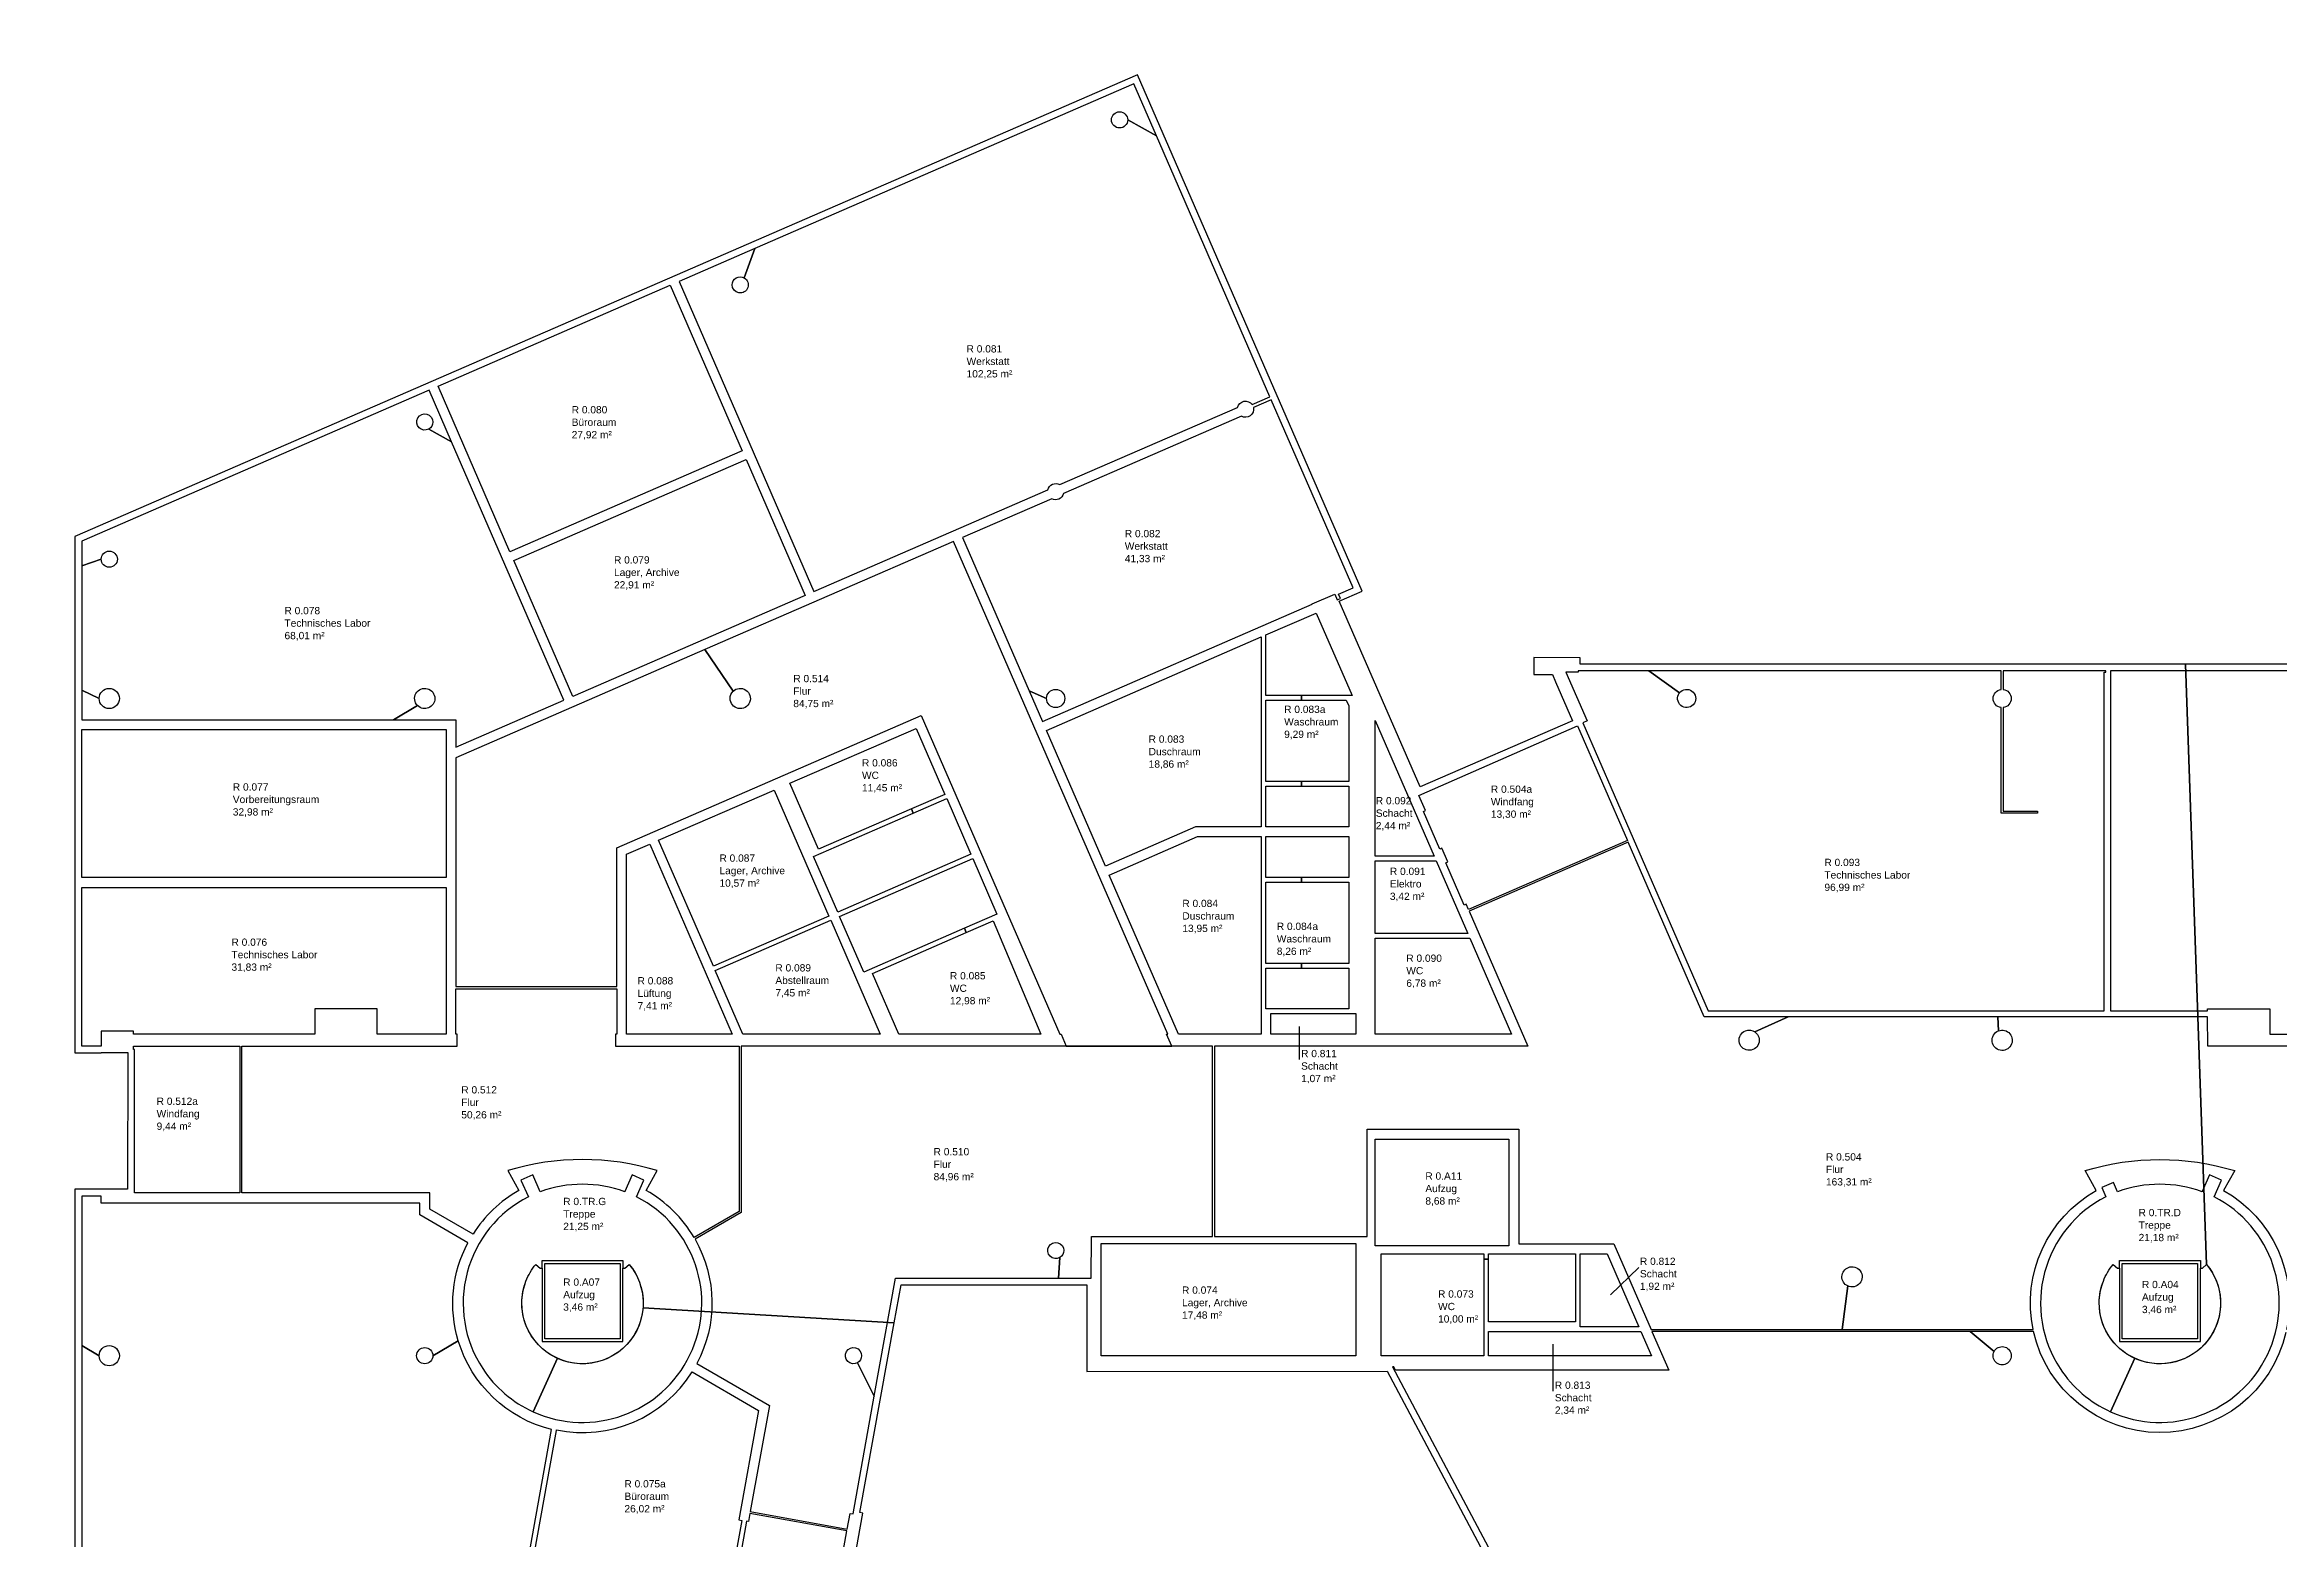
# Model space of a CAD drawing. Header units: metres. Extents: x -177 to 28, y -52 to 98.
# Drawn here: x -140.6 to -85.3, y 20.2 to 57.2 of the extents above; entities that cross this region are included whole.
import ezdxf

# ---------------------------------------------------------------- set-up
doc = ezdxf.new("R2010")
doc.units = ezdxf.units.M
doc.header["$LTSCALE"] = 2
doc.header["$MEASUREMENT"] = 0
for name, color, linetype in [('BGF', 10, 'BYLAYER'), ('BODENBELAG', 7, 'CONTINUOUS'), ('RAUMBEZEICHNUNG', 7, 'CONTINUOUS'), ('RAUMFLAECHE', 7, 'CONTINUOUS'), ('RAUMHOEHE', 7, 'CONTINUOUS'), ('RAUMNUMMER', 7, 'CONTINUOUS'), ('RAUMPOLYGON', 2, 'CONTINUOUS'), ('RAUMSTEMPEL', 7, 'CONTINUOUS')]:
    doc.layers.add(name, color=color, linetype=linetype)
doc.styles.add('ARIAL', font='arial.ttf')

# ---------------------------------------------------------------- blocks, each defined once
blk = doc.blocks.new('Famos1')
at = {"layer": 'BODENBELAG', "style": 'ARIAL'}
blk.add_attdef('BODENBELAG', (0.101, -1.246), '', height=0.18, dxfattribs=at)
at = {"layer": 'RAUMBEZEICHNUNG', "style": 'ARIAL'}
blk.add_attdef('RAUMBEZEICHNUNG', (0.101, -0.321), '', height=0.18, dxfattribs=at)
at = {"layer": 'RAUMFLAECHE', "style": 'ARIAL'}
blk.add_attdef('FLÄCHENINHALT', (0.101, -0.629), '', height=0.18, dxfattribs=at)
at = {"layer": 'RAUMHOEHE', "style": 'ARIAL'}
blk.add_attdef('RAUMHÖHE', (0.101, -0.938), '', height=0.18, dxfattribs=at)
at = {"layer": 'RAUMNUMMER', "style": 'ARIAL'}
blk.add_attdef('RAUMNUMMER', (0.101, -0.012), '', height=0.18, dxfattribs=at)

msp = doc.modelspace()

# ---------------------------------------------------------------- linework, layer by layer
at = {"layer": 'BGF', "flags": 128}
msp.add_lwpolyline([(-139.825, 45.04), (-139.825, 32.273), (-139.175, 32.273), (-139.175, 32.283), (-138.52, 32.283), (-138.525, 28.903), (-139.825, 28.903), (-139.825, 6.408), (-123.322, 4.673), (-123.16, 5.573), (-123.16, 5.573), (-123.156, 5.598), (-123.092, 5.586), (-120.345, 20.894), (-120.421, 20.907), (-119.568, 25.599), (-125.779, 25.974, -0.967499), (-128.775, 26.102, -0.009793), (-128.773, 26.161, -0.080703), (-128.673, 26.632, -0.080704), (-128.429, 27.046), (-128.325, 26.954), (-128.275, 26.954), (-128.275, 25.138), (-126.275, 25.138), (-126.275, 26.954), (-126.225, 26.954), (-126.121, 27.046, -0.194623), (-125.779, 25.974), (-119.568, 25.599), (-119.398, 26.538), (-114.805, 26.538), (-114.805, 24.397), (-107.384, 24.403), (-104.17, 18.356, 0.336385), (-109.892, 6.179, 0.272678), (-102.628, -1.238, 0.0784), (-99.091, -1.696, 0.104734), (-94.16, -0.469), (-92.368, -3.84), (-92.939, -3.958), (-92.904, -4.125, 0.007302), (-100.617, -5.853, 0.333488), (-100.909, -5.923, 0.00739), (-108.663, -7.909, 0.333487), (-108.953, -7.988, 0.007389), (-116.641, -10.212, 0.333492), (-116.928, -10.3, 0.00733), (-124.538, -12.755), (-124.573, -12.651), (-124.918, -12.768), (-124.672, -13.489), (-125.426, -13.746, 0.281069), (-128.486, -12.347), (-128.544, -12.19), (-129.919, -12.681), (-129.865, -12.84), (-128.97, -14.36, -0.734969), (-126.696, -16.098), (-126.824, -16.046), (-126.872, -16.064), (-127.459, -14.42), (-127.482, -14.354), (-127.548, -14.378), (-129.3, -15.003), (-129.366, -15.026), (-129.343, -15.092), (-128.756, -16.737), (-128.802, -16.753), (-128.803, -16.753), (-128.869, -16.875, -0.543396), (-128.97, -14.36), (-129.865, -12.84, 0.278102), (-131.354, -15.859), (-132.089, -16.135), (-132.356, -15.423), (-132.74, -15.567), (-132.701, -15.67), (-132.72, -15.677), (-140.028, -18.541), (-140.07, -18.439), (-140.523, -18.625), (-138.912, -22.558), (-140.202, -23.086), (-139.953, -24.19), (-150.757, -26.498), (-151.293, -23.459), (-151.421, -23.481), (-151.429, -23.437), (-151.473, -23.187), (-153.126, -23.187), (-153.126, -16.987), (-152.326, -16.987), (-152.326, -14.337), (-152.376, -14.337), (-152.376, -14.087), (-153.126, -14.087), (-153.126, -4.047), (-152.376, -4.047), (-152.376, 1.513), (-155.025, 1.513), (-155.025, 3.868), (-154.425, 3.868), (-154.425, 28.813), (-155.025, 28.813), (-155.025, 32.273), (-153.725, 32.273), (-153.725, 55.538), (-156.103, 55.538), (-156.889, 95.807), (-155.205, 95.807), (-155.205, 97.907), (-165.305, 97.907), (-165.305, 95.807), (-156.889, 95.807), (-156.103, 55.538), (-158.48, 55.538), (-158.48, 55.493), (-168.87, 55.493), (-168.87, 55.538), (-169.725, 55.538), (-169.725, 32.358), (-169.125, 32.358), (-169.125, 27.788), (-168.927, 27.788), (-167.525, 26.917, -0.02685), (-167.429, 27.046), (-167.325, 26.954), (-167.275, 26.954), (-167.275, 25.138), (-165.275, 25.138), (-165.275, 26.954), (-165.225, 26.954), (-165.121, 27.046, -1.431709), (-167.775, 26.102, -0.090568), (-167.673, 26.632, -0.053738), (-167.525, 26.917), (-168.927, 27.788, 0.374891), (-168.315, 23.688), (-168.315, 21.013), (-169.97, 21.013), (-169.97, 20.938), (-170.593, 20.938), (-176.968, -51.922), (-166.506, -47.373), (-166.506, -48.959), (-157.511, -45.048), (-158.388, -43.031), (-156.635, -42.268), (-156.387, -42.837), (-153.801, -41.712), (-153.801, -30.037), (-152.323, -29.776), (-152.32, -29.796), (-152.301, -29.904), (-150.713, -29.623), (-150.221, -29.538), (-150.757, -26.498), (-139.953, -24.19), (-138.705, -29.708), (-136.373, -28.753), (-134.453, -33.44), (-135.336, -33.802), (-135.018, -35.21, -0.047975), (-88.841, -20.981), (-89.111, -19.679, -0.001436), (-87.587, -19.369), (-88.069, -22.102), (-86.119, -22.446), (-86.096, -22.316), (-83.847, -22.712), (-83.461, -21.077), (-85.972, -20.634), (-85.542, -18.191), (-84.577, -18.361), (-84.6, -18.495), (-85.053, -18.415), (-85.437, -20.591), (-83.447, -20.942), (-83.064, -18.765), (-83.615, -18.668), (-83.592, -18.535), (-82.528, -18.723), (-82.959, -21.165), (-83.461, -21.077), (-83.847, -22.712), (-81.598, -23.109), (-81.317, -21.516), (-81.187, -21.539), (-80.575, -18.067, -0.004043), (-76.508, -17.404), (-76.474, -17.627, 0.912205), (-76.415, -18.071), (-76.32, -18.69, -0.039463), (-36.25, -15.707), (-36.25, -14.628), (-40.321, -0.871), (-40.425, -0.778), (-40.475, -0.778), (-40.475, 1.118), (-42.475, 1.118), (-42.475, 0.968), (-42.475, -0.778), (-42.525, -0.778), (-42.629, -0.871, -1.431709), (-39.975, 0.073, -0.009793), (-39.977, 0.014, -0.080703), (-40.077, -0.456, -0.080704), (-40.321, -0.871), (-36.25, -14.628), (-36.25, -14.412), (-31.1, -14.412), (-31.1, -15.707), (-3.996, -15.707), (-3.629, -0.871, -1.431709), (-0.975, 0.073, -0.009793), (-0.977, 0.014, -0.080703), (-1.077, -0.456, -0.080704), (-1.321, -0.871), (-1.425, -0.778), (-1.475, -0.778), (-1.475, 1.118), (-3.475, 1.118), (-3.475, 0.968), (-3.475, -0.778), (-3.525, -0.778), (-3.629, -0.871), (-3.996, -15.707), (1.425, -15.707), (1.425, -15.607), (18.35, -15.607), (18.35, -14.412), (18.56, -14.412), (18.56, -12.433), (19.466, -12.19), (17.973, -6.618), (17.855, -6.177), (17.255, -6.177), (17.255, -4.372), (19.855, -4.372), (19.855, -4.117), (24.434, -4.117), (24.918, -2.02), (27.817, -2.696), (28.34, 12.262), (19.676, 13.557), (19.669, 13.507), (15.73, 14.096), (13.904, 24.433), (13.83, 24.433), (13.83, 24.865), (0.318, 24.863, -0.652479), (-5.268, 24.863), (-19.14, 24.863), (-19.14, 40.588), (-19.375, 40.588), (-19.375, 41.903), (-31.075, 41.903), (-31.075, 40.588), (-36.25, 40.588), (-36.25, 40.804), (-40.321, 27.046, -1.431709), (-42.975, 26.102, -0.009793), (-42.973, 26.161, -0.080703), (-42.873, 26.632, -0.080704), (-42.629, 27.046), (-42.525, 26.954), (-42.475, 26.954), (-42.475, 25.058), (-40.475, 25.058), (-40.475, 25.208), (-40.475, 26.954), (-40.425, 26.954), (-40.321, 27.046), (-36.25, 40.804), (-36.25, 41.888), (-71.065, 41.888), (-71.065, 42.048), (-72.675, 42.048), (-72.675, 41.888), (-87.64, 41.888), (-87.121, 27.046, -1.431709), (-89.775, 26.102, -0.009793), (-89.773, 26.161, -0.080703), (-89.673, 26.632, -0.080704), (-89.429, 27.046), (-89.325, 26.954), (-89.275, 26.954), (-89.275, 25.138), (-87.275, 25.138), (-87.275, 26.954), (-87.225, 26.954), (-87.121, 27.046), (-87.64, 41.888), (-102.605, 41.888), (-102.605, 42.047), (-103.755, 42.048), (-103.755, 41.628), (-103.294, 41.628), (-103.218, 41.453), (-102.799, 40.489), (-106.568, 38.85), (-108.564, 43.442), (-108, 43.688), (-113.555, 56.462), (-139.825, 45.04)], format="xyb", close=True, dxfattribs=at)
at = {"layer": 'RAUMPOLYGON', "flags": 128}
for points in [[(-124.886, 51.35), (-121.553, 43.683), (-115.77, 46.198, -0.500011), (-115.476, 46.325), (-111.08, 48.237, -0.640159), (-110.718, 48.307), (-110.278, 48.499), (-113.082, 54.949), (-113.796, 55.344, -1), (-114.196, 55.344, -1), (-113.796, 55.344), (-113.082, 54.949), (-113.643, 56.239), (-123.012, 52.165), (-123.275, 51.439, -1.732051), (-123.575, 51.266, -0.57735), (-123.275, 51.439), (-123.012, 52.165), (-124.886, 51.35)], [(-139.655, 44.928), (-139.655, 44.314), (-139.175, 44.482, -1), (-138.775, 44.482, -1), (-139.175, 44.482), (-139.655, 44.314), (-139.655, 41.245), (-139.225, 41.038, -1), (-138.725, 41.038, -1), (-139.225, 41.038), (-139.655, 41.245), (-139.655, 40.508), (-131.947, 40.508), (-131.352, 40.861, -1.496606), (-130.925, 41.038, -0.668179), (-131.352, 40.861), (-131.947, 40.508), (-130.405, 40.508), (-130.405, 39.834), (-127.734, 40.996), (-130.512, 47.385), (-131.075, 47.701, -3.732051), (-130.975, 47.874, -0.267949), (-131.075, 47.701), (-130.512, 47.385), (-131.067, 48.662), (-139.655, 44.928)], [(-117.881, 45.018), (-116.232, 41.228), (-115.8, 41.038, -1), (-115.35, 41.038, -1), (-115.8, 41.038), (-116.232, 41.228), (-115.903, 40.47), (-109.231, 43.371), (-109.233, 43.375), (-108.678, 43.616), (-108.616, 43.474), (-108.534, 43.51), (-108.582, 43.62), (-108.224, 43.776), (-110.246, 48.425), (-110.686, 48.234, -0.635409), (-110.984, 48.017), (-115.381, 46.105, -0.499988), (-115.674, 45.978), (-117.881, 45.018)], [(-130.405, 39.573), (-130.405, 33.913), (-126.425, 33.913), (-126.425, 37.345), (-118.902, 40.616), (-115.477, 32.738), (-115.444, 32.738), (-115.314, 32.438), (-112.705, 32.438), (-112.835, 32.738), (-112.803, 32.738), (-118.101, 44.923), (-124.253, 42.248), (-123.552, 41.215, -5.027339), (-123.625, 41.038, -0.198912), (-123.552, 41.215), (-124.253, 42.248), (-130.405, 39.573)], [(-102.96, 41.688), (-102.436, 40.483), (-102.541, 40.437), (-99.444, 33.313), (-89.65, 33.313), (-89.65, 41.688), (-89.615, 41.688), (-89.615, 41.718), (-92.151, 41.718), (-92.151, 41.261, -0.896196), (-92.151, 40.814), (-92.15, 38.254), (-91.3, 38.253), (-91.3, 38.203), (-92.2, 38.203), (-92.2, 40.814, -0.894906), (-92.2, 41.261), (-92.2, 41.718), (-100.913, 41.718), (-100.151, 41.178, -17.636647), (-100.178, 41.135, -0.0567), (-100.151, 41.178), (-100.913, 41.718), (-102.655, 41.718), (-102.655, 41.688), (-102.96, 41.688)], [(-79.25, 41.718), (-84.375, 41.718), (-84.472, 41.241, -5.828428), (-84.578, 41.135, -0.171573), (-84.472, 41.241), (-84.375, 41.718), (-89.5, 41.718), (-89.5, 33.313), (-87.095, 33.313), (-87.095, 33.363), (-85.555, 33.363), (-85.555, 32.738), (-83.845, 32.738), (-83.845, 33.363), (-81.655, 33.363), (-81.655, 32.738), (-79.295, 32.738), (-79.295, 33.363), (-79.25, 33.363), (-79.25, 41.718)], [(-135.7, 32.438), (-130.375, 32.438), (-130.375, 32.738), (-130.405, 32.738), (-130.405, 33.863), (-126.425, 33.863), (-126.425, 32.738), (-126.455, 32.738), (-126.455, 32.438), (-123.4, 32.438), (-123.4, 28.354), (-124.516, 27.709, 0.132148), (-125.702, 28.875), (-125.426, 29.365, 0.147643), (-129.125, 29.365), (-128.848, 28.875, 0.124205), (-129.982, 27.795), (-131.05, 28.412), (-131.05, 28.813), (-135.7, 28.813)], [(-111.7, 32.438), (-123.35, 32.438), (-123.35, 28.325), (-124.491, 27.666, -0.255841), (-124.446, 24.593), (-122.655, 23.559), (-123.126, 20.933), (-120.73, 20.503), (-120.661, 20.887), (-120.587, 20.874), (-120.063, 23.791), (-120.475, 24.615, -3.732051), (-120.375, 24.788, -0.267949), (-120.475, 24.615), (-120.063, 23.791), (-119.54, 26.708), (-115.503, 26.708), (-115.475, 27.215, -3.732051), (-115.375, 27.388, -0.267949), (-115.475, 27.215), (-115.503, 26.708), (-114.695, 26.708), (-114.693, 27.738), (-111.7, 27.738), (-111.7, 32.438)], [(-126.229, 28.846), (-126.231, 28.842, 0.177637), (-128.32, 28.842), (-128.503, 29.258), (-128.796, 29.128), (-128.614, 28.717, 0.446885), (-129.741, 24.468, 0.141719), (-128.496, 23.402), (-127.897, 24.723, -0.296595), (-128.775, 26.102, -0.090568), (-128.673, 26.632, -0.080704), (-128.429, 27.046), (-128.325, 26.954), (-128.275, 26.954), (-128.275, 27.138), (-126.275, 27.138), (-126.275, 26.954), (-126.225, 26.954), (-126.121, 27.046, -0.796773), (-127.897, 24.723), (-128.496, 23.402, 0.978044), (-125.937, 28.717), (-125.755, 29.128), (-126.047, 29.258), (-126.229, 28.846)], [(-127.917, 22.94), (-127.915, 22.952, 0.312312), (-124.566, 24.385), (-122.921, 23.435), (-123.407, 20.729), (-123.338, 20.716), (-123.87, 17.769), (-128.689, 18.639), (-127.917, 22.94)]]:
    msp.add_lwpolyline(points, format="xyb", close=True, dxfattribs=at)
for points in [[(-130.847, 48.758), (-125.106, 51.254), (-123.328, 47.164), (-129.069, 44.668)], [(-128.973, 44.448), (-123.232, 46.944), (-121.773, 43.588), (-127.514, 41.091)], [(-110.38, 42.609), (-109.135, 43.151), (-108.249, 41.113), (-109.495, 41.113), (-109.495, 40.998), (-108.391, 40.998), (-108.33, 40.859), (-108.33, 38.988), (-109.495, 38.988), (-109.495, 38.873), (-108.33, 38.873), (-108.33, 37.863), (-110.38, 37.863), (-110.38, 38.873), (-109.495, 38.873), (-109.495, 38.988), (-110.38, 38.988), (-110.38, 40.998), (-109.495, 40.998), (-109.495, 41.113), (-110.38, 41.113)], [(-115.807, 40.25), (-110.495, 42.559), (-110.495, 37.863), (-112.118, 37.863), (-114.348, 36.893)], [(-107.675, 40.494), (-106.218, 37.143), (-107.675, 37.143)], [(-106.596, 38.638), (-102.671, 40.359), (-101.441, 37.53), (-105.371, 35.822), (-105.427, 35.951), (-105.473, 35.931), (-105.927, 36.976), (-105.882, 36.996), (-106.029, 37.335), (-106.078, 37.314), (-106.483, 38.245), (-106.434, 38.266)], [(-122.151, 38.942), (-119.027, 40.3), (-118.317, 38.668), (-119.142, 38.309), (-119.096, 38.203), (-118.271, 38.562), (-117.673, 37.187), (-120.965, 35.755), (-121.563, 37.131), (-119.096, 38.203), (-119.142, 38.309), (-121.439, 37.31)], [(-125.394, 37.531), (-122.539, 38.773), (-121.185, 35.659), (-124.04, 34.418)], [(-114.252, 36.673), (-112.068, 37.623), (-110.495, 37.623), (-110.495, 32.738), (-112.541, 32.738)], [(-110.38, 37.623), (-108.33, 37.623), (-108.33, 36.613), (-109.495, 36.613), (-109.495, 36.498), (-108.33, 36.498), (-108.33, 34.488), (-109.495, 34.488), (-109.495, 34.373), (-108.33, 34.373), (-108.33, 33.363), (-110.38, 33.363), (-110.38, 34.373), (-109.495, 34.373), (-109.495, 34.488), (-110.38, 34.488), (-110.38, 36.498), (-109.495, 36.498), (-109.495, 36.613), (-110.38, 36.613)], [(-126.185, 37.187), (-125.614, 37.436), (-123.571, 32.738), (-126.185, 32.738)], [(-120.919, 35.65), (-117.627, 37.081), (-117.029, 35.706), (-117.831, 35.357), (-117.785, 35.251), (-117.121, 35.54), (-115.94, 32.738), (-119.451, 32.738), (-120.106, 34.242), (-117.785, 35.251), (-117.831, 35.357), (-120.321, 34.274)], [(-107.675, 37.028), (-106.168, 37.028), (-105.385, 35.228), (-107.675, 35.228)], [(-139.655, 36.368), (-130.645, 36.368), (-130.645, 32.738), (-132.355, 32.738), (-132.355, 33.363), (-133.895, 33.363), (-133.895, 32.738), (-138.375, 32.738), (-138.375, 32.813), (-139.175, 32.813), (-139.175, 32.443), (-139.655, 32.443)], [(-123.994, 34.313), (-121.139, 35.554), (-119.915, 32.738), (-123.309, 32.738)], [(-107.675, 35.113), (-105.335, 35.113), (-104.303, 32.738), (-107.675, 32.738)], [(-138.375, 32.438), (-135.75, 32.438), (-135.75, 28.813), (-138.355, 28.813), (-138.355, 32.363), (-138.375, 32.363)], [(-107.525, 24.788), (-107.525, 27.308), (-104.99, 27.308), (-104.99, 27.178), (-104.875, 27.178), (-104.875, 27.308), (-102.725, 27.308), (-102.725, 25.628), (-104.875, 25.628), (-104.875, 27.175), (-104.99, 27.178), (-104.99, 24.788)], [(-102.61, 27.308), (-101.942, 27.308), (-101.157, 25.503), (-102.61, 25.503)], [(-104.875, 25.388), (-101.107, 25.388), (-100.846, 24.788), (-104.875, 24.788)]]:
    msp.add_lwpolyline(points, close=True, dxfattribs=at)
at = {"layer": 'RAUMPOLYGON'}
for points in [[(-139.655, 40.268), (-130.645, 40.268), (-130.645, 36.608), (-139.655, 36.608)], [(-110.255, 33.248), (-108.155, 33.248), (-108.155, 32.738), (-110.255, 32.738)], [(-107.675, 30.138), (-104.375, 30.138), (-104.375, 27.508), (-107.675, 27.508)], [(-114.453, 27.563), (-108.155, 27.563), (-108.155, 24.788), (-114.453, 24.788)], [(-128.205, 27.068), (-126.345, 27.068), (-126.345, 25.208), (-128.205, 25.208)], [(-89.205, 27.068), (-87.345, 27.068), (-87.345, 25.208), (-89.205, 25.208)]]:
    msp.add_lwpolyline(points, close=True, dxfattribs=at)
at = {"layer": 'RAUMPOLYGON', "flags": 128}
for points in [[(-84.4, 32.438), (-87.094, 32.438), (-87.095, 33.163), (-92.281, 33.163), (-92.266, 32.82, -2.875311), (-92.423, 32.552, -0.347788), (-92.266, 32.82), (-92.281, 33.163), (-97.468, 33.163), (-98.287, 32.792, -3.962259), (-98.522, 32.82, -0.252381), (-98.287, 32.792), (-97.468, 33.163), (-99.542, 33.163), (-101.421, 37.484), (-105.351, 35.776), (-103.9, 32.438), (-111.65, 32.438), (-111.65, 27.738), (-107.875, 27.738), (-107.875, 30.388), (-104.125, 30.388), (-104.125, 27.558), (-101.778, 27.558), (-100.856, 25.438), (-96.132, 25.438), (-95.994, 26.512, -0.657919), (-95.978, 26.97, -1.519944), (-95.994, 26.512), (-96.132, 25.438), (-91.408, 25.438, -0.326267), (-89.848, 28.875), (-89.848, 28.875), (-90.125, 29.365, -0.147643), (-86.426, 29.365), (-86.702, 28.875, -0.326267), (-85.142, 25.438)], [(-128.699, 19.276), (-128.038, 22.962, -0.265299), (-130.345, 25.156), (-130.975, 24.788, -1), (-131.375, 24.788, -1), (-130.975, 24.788), (-130.345, 25.156, -0.196984), (-130.109, 27.579), (-131.3, 28.267), (-131.3, 28.563), (-139.175, 28.563), (-139.175, 28.733), (-139.655, 28.733), (-139.655, 28.733), (-139.655, 25.037), (-139.225, 24.788, -1), (-138.725, 24.788, -1), (-139.225, 24.788), (-139.655, 25.037), (-139.655, 17.339)], [(-85.16, 25.358, -0.796703), (-91.398, 25.388), (-92.97, 25.388), (-92.374, 24.893, -3.035053), (-92.334, 24.629, -0.329484), (-92.374, 24.893), (-92.97, 25.388), (-100.834, 25.388), (-100.419, 24.433), (-107.174, 24.433), (-107.216, 24.513), (-107.25, 24.513), (-103.967, 18.338, -0.007915), (-103.506, 18.573, -0.067412), (-100.792, 19.523, -0.881787), (-94.058, -0.298), (-92.135, -3.914), (-92.135, -3.914, -0.003501), (-88.414, -3.176), (-87.545, -5.176), (-80.891, -3.205)]]:
    msp.add_lwpolyline(points, format="xyb", dxfattribs=at)
at = {"layer": 'RAUMPOLYGON', "color": 2, "flags": 128}
msp.add_lwpolyline([(-87.229, 28.846), (-87.231, 28.842, 0.177637), (-89.32, 28.842), (-89.422, 29.074), (-89.714, 28.944), (-89.614, 28.717, 0.446885), (-90.741, 24.468, 0.141719), (-89.496, 23.402), (-88.897, 24.723, -0.296595), (-89.775, 26.102, -0.090568), (-89.673, 26.632, -0.080704), (-89.429, 27.046), (-89.325, 26.954), (-89.275, 26.954), (-89.275, 27.138), (-87.275, 27.138), (-87.275, 26.954), (-87.225, 26.954), (-87.121, 27.046, -0.796773), (-88.897, 24.723), (-89.496, 23.402, 0.978044), (-86.937, 28.717), (-86.755, 29.128), (-87.047, 29.258), (-87.229, 28.846)], format="xyb", close=True, dxfattribs=at)
at = {"layer": 'RAUMPOLYGON', "flags": 128}
msp.add_lwpolyline([(-121.18, 17.993), (-120.738, 20.454), (-123.135, 20.884), (-123.171, 20.686), (-123.217, 20.695), (-123.767, 17.626)], dxfattribs=at)
at = {"layer": 'RAUMSTEMPEL'}
for p, q in [((-101.86, 26.291), (-101.162, 26.971)), ((-103.273, 23.911), (-103.273, 25.075))]:
    msp.add_line(p, q, dxfattribs=at)
at = {"layer": 'RAUMSTEMPEL', "flags": 128}
msp.add_lwpolyline([(-109.55, 32.113), (-109.55, 32.93)], dxfattribs=at)

# ---------------------------------------------------------------- block references
at = {"layer": 'RAUMSTEMPEL'}
for p, values in [((-117.88, 49.605), {'RAUMNUMMER': 'R 0.081', 'RAUMBEZEICHNUNG': 'Werkstatt', 'FLÄCHENINHALT': '102,25 m²'}), ((-127.643, 48.1), {'RAUMNUMMER': 'R 0.080', 'RAUMBEZEICHNUNG': 'Büroraum', 'FLÄCHENINHALT': '27,92 m²'}), ((-113.968, 45.037), {'RAUMNUMMER': 'R 0.082', 'RAUMBEZEICHNUNG': 'Werkstatt', 'FLÄCHENINHALT': '41,33 m²'}), ((-126.597, 44.387), {'RAUMNUMMER': 'R 0.079', 'RAUMBEZEICHNUNG': 'Lager, Archive', 'FLÄCHENINHALT': '22,91 m²'}), ((-134.744, 43.133), {'RAUMNUMMER': 'R 0.078', 'RAUMBEZEICHNUNG': 'Technisches Labor', 'FLÄCHENINHALT': '68,01 m²'}), ((-122.164, 41.453), {'RAUMNUMMER': 'R 0.514', 'RAUMBEZEICHNUNG': 'Flur', 'FLÄCHENINHALT': '84,75 m²'}), ((-110.028, 40.692), {'RAUMNUMMER': 'R 0.083a', 'RAUMBEZEICHNUNG': 'Waschraum', 'FLÄCHENINHALT': '9,29 m²'}), ((-113.378, 39.956), {'RAUMNUMMER': 'R 0.083', 'RAUMBEZEICHNUNG': 'Duschraum', 'FLÄCHENINHALT': '18,86 m²'}), ((-120.466, 39.369), {'RAUMNUMMER': 'R 0.086', 'RAUMBEZEICHNUNG': 'WC', 'FLÄCHENINHALT': '11,45 m²'}), ((-136.021, 38.773), {'RAUMNUMMER': 'R 0.077', 'RAUMBEZEICHNUNG': 'Vorbereitungsraum', 'FLÄCHENINHALT': '32,98 m²'}), ((-104.917, 38.718), {'RAUMNUMMER': 'R 0.504a', 'RAUMBEZEICHNUNG': 'Windfang', 'FLÄCHENINHALT': '13,30 m²'}), ((-123.99, 37.014), {'RAUMNUMMER': 'R 0.087', 'RAUMBEZEICHNUNG': 'Lager, Archive', 'FLÄCHENINHALT': '10,57 m²'}), ((-96.671, 36.907), {'RAUMNUMMER': 'R 0.093', 'RAUMBEZEICHNUNG': 'Technisches Labor', 'FLÄCHENINHALT': '96,99 m²'}), ((-107.414, 36.686), {'RAUMNUMMER': 'R 0.091', 'RAUMBEZEICHNUNG': 'Elektro', 'FLÄCHENINHALT': '3,42 m²'}), ((-112.545, 35.893), {'RAUMNUMMER': 'R 0.084', 'RAUMBEZEICHNUNG': 'Duschraum', 'FLÄCHENINHALT': '13,95 m²'}), ((-110.21, 35.327), {'RAUMNUMMER': 'R 0.084a', 'RAUMBEZEICHNUNG': 'Waschraum', 'FLÄCHENINHALT': '8,26 m²'}), ((-136.054, 34.935), {'RAUMNUMMER': 'R 0.076', 'RAUMBEZEICHNUNG': 'Technisches Labor', 'FLÄCHENINHALT': '31,83 m²'}), ((-122.607, 34.3), {'RAUMNUMMER': 'R 0.089', 'RAUMBEZEICHNUNG': 'Abstellraum', 'FLÄCHENINHALT': '7,45 m²'}), ((-118.291, 34.105), {'RAUMNUMMER': 'R 0.085', 'RAUMBEZEICHNUNG': 'WC', 'FLÄCHENINHALT': '12,98 m²'}), ((-107.008, 34.539), {'RAUMNUMMER': 'R 0.090', 'RAUMBEZEICHNUNG': 'WC', 'FLÄCHENINHALT': '6,78 m²'}), ((-109.609, 32.181), {'RAUMNUMMER': 'R 0.811', 'RAUMBEZEICHNUNG': 'Schacht', 'FLÄCHENINHALT': '1,07 m²'}), ((-137.905, 31.002), {'RAUMNUMMER': 'R 0.512a', 'RAUMBEZEICHNUNG': 'Windfang', 'FLÄCHENINHALT': '9,44 m²'}), ((-130.372, 31.284), {'RAUMNUMMER': 'R 0.512', 'RAUMBEZEICHNUNG': 'Flur', 'FLÄCHENINHALT': '50,26 m²'}), ((-118.695, 29.754), {'RAUMNUMMER': 'R 0.510', 'RAUMBEZEICHNUNG': 'Flur', 'FLÄCHENINHALT': '84,96 m²'}), ((-106.537, 29.153), {'RAUMNUMMER': 'R 0.A11', 'RAUMBEZEICHNUNG': 'Aufzug', 'FLÄCHENINHALT': '8,68 m²'}), ((-96.633, 29.626), {'RAUMNUMMER': 'R 0.504', 'RAUMBEZEICHNUNG': 'Flur', 'FLÄCHENINHALT': '163,31 m²'}), ((-127.852, 28.524), {'RAUMNUMMER': 'R 0.TR.G', 'RAUMBEZEICHNUNG': 'Treppe', 'FLÄCHENINHALT': '21,25 m²'}), ((-88.903, 28.249), {'RAUMNUMMER': 'R 0.TR.D', 'RAUMBEZEICHNUNG': 'Treppe', 'FLÄCHENINHALT': '21,18 m²'}), ((-127.852, 26.53), {'RAUMNUMMER': 'R 0.A07', 'RAUMBEZEICHNUNG': 'Aufzug', 'FLÄCHENINHALT': '3,46 m²'}), ((-88.82, 26.47), {'RAUMNUMMER': 'R 0.A04', 'RAUMBEZEICHNUNG': 'Aufzug', 'FLÄCHENINHALT': '3,46 m²'}), ((-112.553, 26.332), {'RAUMNUMMER': 'R 0.074', 'RAUMBEZEICHNUNG': 'Lager, Archive', 'FLÄCHENINHALT': '17,48 m²'}), ((-106.223, 26.236), {'RAUMNUMMER': 'R 0.073', 'RAUMBEZEICHNUNG': 'WC', 'FLÄCHENINHALT': '10,00 m²'}), ((-126.339, 21.543), {'RAUMNUMMER': 'R 0.075a', 'RAUMBEZEICHNUNG': 'Büroraum', 'FLÄCHENINHALT': '26,02 m²'})]:
    msp.add_blockref('Famos1', p, dxfattribs=at).add_auto_attribs(values)
ref = msp.add_blockref('Famos1', (-107.293, 38.103), dxfattribs=at)
ref.add_attrib('RAUMNUMMER', 'R 0.092', (-107.661, 38.421), dxfattribs={"layer": 'RAUMNUMMER', "height": 0.18, "style": 'ARIAL'})
ref.add_attrib('RAUMBEZEICHNUNG', 'Schacht', (-107.661, 38.113), dxfattribs={"layer": 'RAUMBEZEICHNUNG', "height": 0.18, "style": 'ARIAL'})
ref.add_attrib('FLÄCHENINHALT', '2,44 m²', (-107.661, 37.804), dxfattribs={"layer": 'RAUMFLAECHE', "height": 0.18, "style": 'ARIAL'})
ref = msp.add_blockref('Famos1', (-125.265, 33.996), dxfattribs=at)
ref.add_attrib('RAUMNUMMER', 'R 0.088', (-125.913, 33.968), dxfattribs={"layer": 'RAUMNUMMER', "height": 0.18, "style": 'ARIAL'})
ref.add_attrib('RAUMBEZEICHNUNG', 'Lüftung', (-125.913, 33.659), dxfattribs={"layer": 'RAUMBEZEICHNUNG', "height": 0.18, "style": 'ARIAL'})
ref.add_attrib('FLÄCHENINHALT', '7,41 m²', (-125.913, 33.351), dxfattribs={"layer": 'RAUMFLAECHE', "height": 0.18, "style": 'ARIAL'})
ref = msp.add_blockref('Famos1', (-101.639, 29.691), dxfattribs=at)
ref.add_attrib('RAUMNUMMER', 'R 0.812', (-101.131, 27.032), dxfattribs={"layer": 'RAUMNUMMER', "height": 0.18, "style": 'ARIAL'})
ref.add_attrib('RAUMBEZEICHNUNG', 'Schacht', (-101.131, 26.724), dxfattribs={"layer": 'RAUMBEZEICHNUNG', "height": 0.18, "style": 'ARIAL'})
ref.add_attrib('FLÄCHENINHALT', '1,92 m²', (-101.131, 26.415), dxfattribs={"layer": 'RAUMFLAECHE', "height": 0.18, "style": 'ARIAL'})
ref = msp.add_blockref('Famos1', (-102.349, 25.407), dxfattribs=at)
ref.add_attrib('RAUMNUMMER', 'R 0.813', (-103.234, 23.969), dxfattribs={"layer": 'RAUMNUMMER', "height": 0.18, "style": 'ARIAL'})
ref.add_attrib('RAUMBEZEICHNUNG', 'Schacht', (-103.234, 23.66), dxfattribs={"layer": 'RAUMBEZEICHNUNG', "height": 0.18, "style": 'ARIAL'})
ref.add_attrib('FLÄCHENINHALT', '2,34 m²', (-103.234, 23.352), dxfattribs={"layer": 'RAUMFLAECHE', "height": 0.18, "style": 'ARIAL'})

doc.saveas('drawing.dxf')
